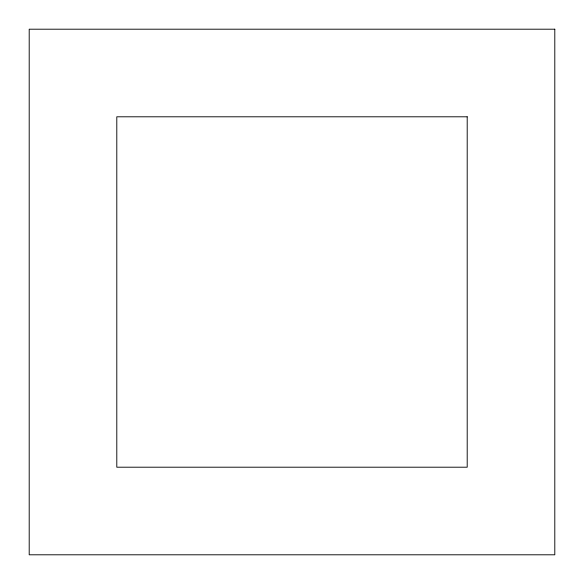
<?xml version="1.0" encoding="UTF-8"?>
<svg xmlns="http://www.w3.org/2000/svg" width="584" height="584" viewBox="0 0 584 584"><rect width="100%" height="100%" fill="white"/><g stroke="black" fill="none" stroke-linecap="round" stroke-linejoin="round"><path stroke-width="0.88" d="M554.8 29.2L29.2 29.2L29.2 554.8L554.8 554.8L554.8 29.2M467.2 116.8L116.8 116.8L116.8 467.2L467.2 467.2L467.2 116.8"/></g></svg>
